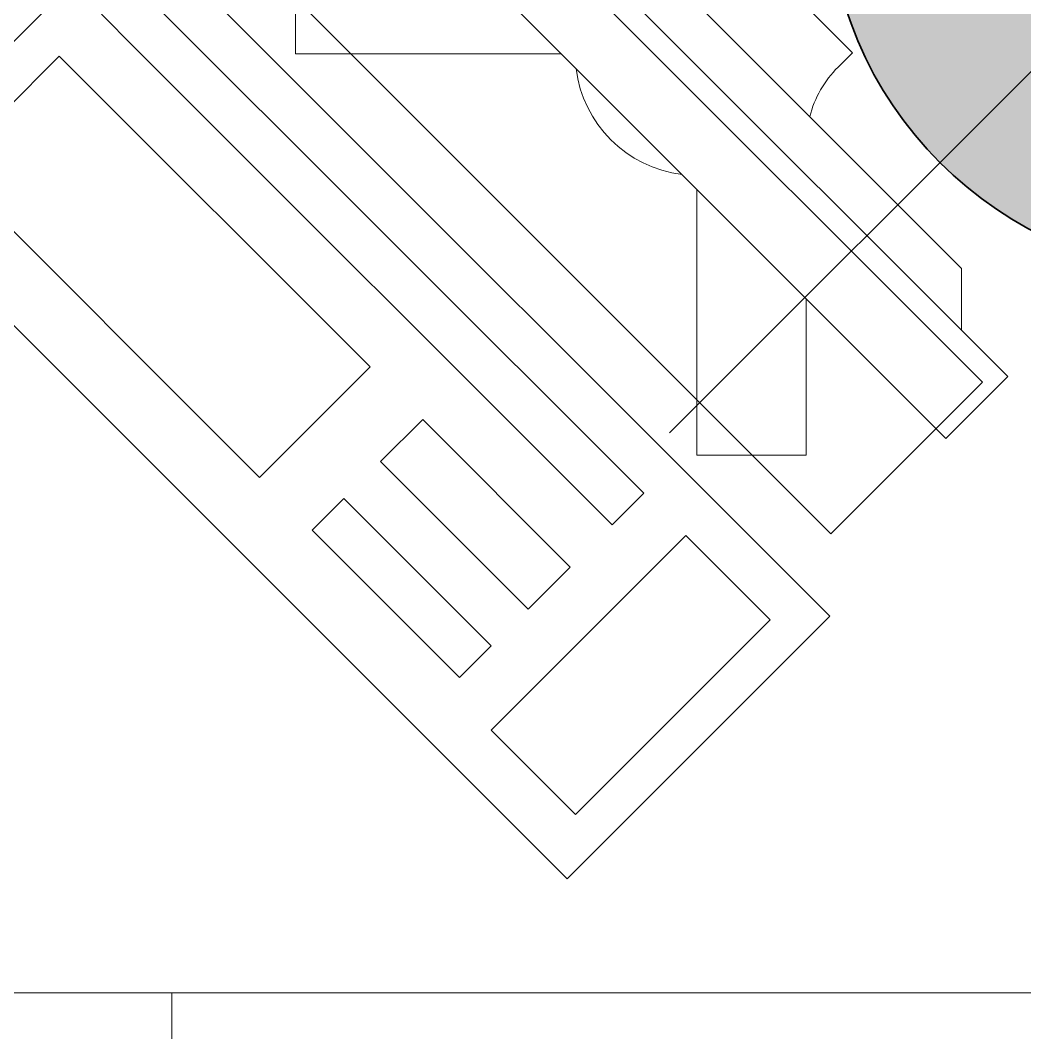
# Model space of a CAD drawing. Header units: inches. Extents: x -12418 to 242017, y -29325 to 19878.
# Drawn here: x 48273.5 to 48733, y 6409.3 to 6872.5 of the extents above; entities that cross this region are included whole.
import ezdxf
from ezdxf.enums import TextEntityAlignment as Align

# ---------------------------------------------------------------- set-up
doc = ezdxf.new("R2010")
doc.units = ezdxf.units.IN
doc.header["$LTSCALE"] = 25
doc.header["$MEASUREMENT"] = 0
doc.linetypes.add('DASHDOT', pattern=[25.4, 12.7, -6.35, 0, -6.35])
doc.layers.get('0').update_dxf_attribs({"color": 8})
doc.layers.get('Defpoints').update_dxf_attribs({"color": 8})
for name, color, linetype, lineweight in [('00-Ground Floor$0$LOADING', 253, 'Continuous', 5), ('E-LITE-CLNG-CNDT', 6, 'DASHDOT', 35), ('E-LITE-EXIT-NUMB', 6, 'Continuous', 25), ('E-POWR-WALL @ 100', 4, 'Continuous', 35)]:
    doc.layers.add(name, color=color, linetype=linetype, lineweight=lineweight)
doc.styles.add('DC_Simplex', font='SIMPLEX.shx', dxfattribs={"width": 0.7})

# ---------------------------------------------------------------- blocks, each defined once
blk = doc.blocks.new('00-Ground Floor$0$ITCWLS1-P')
at = {"layer": '00-Ground Floor$0$LOADING'}
for p, q in [((-0.1699999999364366, 0.4500000000224986), (-0.1699999999982538, 2.177102942368947e-11)), ((-0.1699999999400745, 0.4500000000224986), (5.8179239204037e-11, 0.4500000000006708)), ((5.8179239204037e-11, 0.4500000000006708), (0, -5.684341886080801e-14)), ((-0.3050894508817521, 0.4300000000222326, 5.3202569008301e-09), (-0.3050894508804873, 0.02000000002220759, 5.343067100739562e-09)), ((-0.265089450882698, 0.4300000000221189, 5.314275900412946e-09), (-0.2650894508814332, 0.0200000000220939, 5.33708610118977e-09)), ((-0.1291389324400143, 0.4304734261667704), (-0.1291389324433112, 0.4089273506178301)), ((-0.2949999999692636, 0.0263850739974032), (-0.2949999999146087, 0.409385074006309)), ((-0.1969999999965069, 0.0263850739865461), (-0.1969999999456604, 0.4093850739918139)), ((-0.3250894508822739, 0.3800000000193791, 5.32572680053689e-09), (-0.325089450880796, 0.07000000002517481, 5.343578302063889e-09)), ((-0.3596121910766215, 0.1750000000220666), (-0.3596121910766215, 0.2750000000220325)), ((-0.3503228691952245, 0.1750000000220666), (-0.3596121910766215, 0.1750000000220666)), ((-0.325089450880796, 0.07000000002517481, 5.343578302063889e-09), (-0.3050894508804731, 0.05000000002468141, 5.341579500765803e-09)), ((-0.1969999999965069, 0.0263850739865461), (-0.2949999999728163, 0.0263850739974032)), ((-0.3050894508804873, 0.02000000002220759, 5.343067100739562e-09), (-0.2650894508814332, 0.0200000000220939, 5.33708610118977e-09)), ((-0.1699999999982538, 2.177102942368947e-11), (0, -5.684341886080801e-14))]:
    blk.add_line(p, q, dxfattribs=at)
at = {"layer": '00-Ground Floor$0$LOADING', "extrusion": (2.482808999990439e-10, 3.184079999999999e-10, -1)}
for p, q in [((-0.1790704612764102, 0.3548310517031723), (-0.2144258003355617, 0.3901863907624943)), ((-0.2650894508822148, 0.2688120620978225), (-0.1790704612764102, 0.3548310517031723))]:
    blk.add_line(p, q, dxfattribs=at)
at = {"layer": '00-Ground Floor$0$LOADING', "extrusion": (2.482808999990439e-10, -3.184080000000002e-10, -1)}
for p, q in [((-0.265089450881959, 0.1811879379461629), (-0.1790704612764387, 0.09516894834109735)), ((-0.2650894508817601, 0.110477259827519), (-0.2144258003355617, 0.05981360928160484)), ((-0.1790704612764387, 0.09516894834109735), (-0.2144258003355617, 0.05981360928160484))]:
    blk.add_line(p, q, dxfattribs=at)
at = {"layer": '00-Ground Floor$0$LOADING'}
for points in [[(-0.1291389324433112, 0.4089273506178301), (-0.1291389324869954, 0.09995759135557591), (-0.1495693688193853, 0.0999575913592139), (-0.1495693687722905, 0.4304734261704652)], [(-0.149568471824324, 0.0999575913592139), (-0.1495690132306038, 0.09995768589050158), (-0.1495695460430682, 0.09995784057798573), (-0.1495700616679869, 0.0999580554217232), (-0.1495705601055022, 0.09995831323413995), (-0.1495710241680115, 0.0999586226091651), (-0.1495714452618131, 0.09995897495298323), (-0.1495718147930063, 0.09995936167166519), (-0.1495721327618185, 0.09995977417167978), (-0.1495724507305738, 0.09996034135917853), (-0.1495726999493172, 0.09996092573419446), (-0.1495728718243754, 0.09996152729667074), (-0.1495729663555494, 0.09996212885920386), (-0.1495729921367399, 0.09996274760925417), (-0.1495729405743305, 0.09996335776543219), (-0.1495728202617954, 0.09996397651542566), (-0.1495726226055183, 0.09996458667166053), (-0.1495723390117689, 0.09996511948423858), (-0.1495720382305308, 0.09996560073420824), (-0.1495716858868263, 0.09996603042168317), (-0.1495713077617609, 0.0999663999529048), (-0.1495708780743144, 0.09996673510914889), (-0.1495703968242879, 0.09996703589047229), (-0.1495698640117951, 0.09996728510918729), (-0.1495692882305946, 0.09996750854668335), (-0.1495686866679762, 0.09996762026548822), (-0.1495680679180111, 0.09996765464046575), (-0.1495674319805573, 0.09996762026548822), (-0.1495667960429898, 0.09996750854668335), (-0.1495661772930532, 0.09996732807798026), (-0.1495655843242218, 0.09996707026550666), (-0.1495650343242687, 0.09996674370296432), (-0.1495645444805405, 0.09996633120294973), (-0.149564123386881, 0.0999659187028783), (-0.1495637624492474, 0.0999654202654483), (-0.1495634530742791, 0.0999648702654099), (-0.1495632124492658, 0.09996427729669222), (-0.1495630319805059, 0.09996365854669875), (-0.1495629288555165, 0.09996303120288985), (-0.1495629030742975, 0.09996240385925148), (-0.1495629632305508, 0.09996180229671836), (-0.149563074949242, 0.09996130385917468), (-0.1495632382304564, 0.09996082260920502), (-0.1495634530742791, 0.09996035854669572), (-0.1495637022930794, 0.0999599116717036), (-0.1495639858868287, 0.0999595077654476), (-0.1495643038555272, 0.09995912964046738), (-0.1495646476055015, 0.09995880307798188), (-0.1495650171368368, 0.09995851089041707), (-0.1495654124492773, 0.09995826167170208), (-0.1495658335431074, 0.09995804682796461), (-0.1495667015118443, 0.09995775464045664), (-0.1495675952618285, 0.09995760854667424), (-0.149568471824324, 0.0999575913592139)], [(-0.1495726226055183, 0.0999608827654015), (-0.1495727429180533, 0.09996131245293327), (-0.1495728374493126, 0.09996174214046505), (-0.1495728976055943, 0.09996217182793998), (-0.1495729147929694, 0.09996260151547176), (-0.1495728976055943, 0.09996303120288985), (-0.1495728374493126, 0.09996346089042163), (-0.1495727343243232, 0.09996389057795341), (-0.1495725882305123, 0.09996432026542834), (-0.1495633327618862, 0.09996436323416447), (-0.1495630921368729, 0.0999635038592146), (-0.1495630061992586, 0.09996263589039245), (-0.1495630233867757, 0.09996220620297436), (-0.1495630921368729, 0.09996176792174083), (-0.1495631866680469, 0.09996132964045046), (-0.1495633327618862, 0.0999608827654015), (-0.1495726226055183, 0.0999608827654015)], [(-0.149568471824324, 0.09995767729668614), (-0.1495701905741953, 0.09995820151544876), (-0.1495701991680107, 0.09995830464049504), (-0.1495701304180557, 0.0999583905779673), (-0.1495702335430167, 0.0999584507342206), (-0.1495703882305577, 0.09995844214046201), (-0.1495705515118289, 0.09995844214046201), (-0.14957066323052, 0.09995851089041707), (-0.1495703452618216, 0.09995850229671532), (-0.1495701819805788, 0.09995851089041707), (-0.1495700444805834, 0.09995857104669881), (-0.1495701304180557, 0.09995873432791313), (-0.1495702679179658, 0.09995883745295941), (-0.149570594480565, 0.09995892339048851), (-0.1495709640117866, 0.09995894917170745), (-0.1495711358868164, 0.09995896635916779), (-0.1495712991679738, 0.09995900073420216), (-0.1495707233867734, 0.09995900073420216), (-0.1495707233867734, 0.09995908667167441), (-0.1495709468243831, 0.09995925854667576), (-0.149571196042956, 0.09995937026548063), (-0.1495717632305684, 0.09995945620295288), (-0.149571660105579, 0.09995949057798725), (-0.1495715397929871, 0.09995948198417182), (-0.1495714280742959, 0.09995949057798725), (-0.1495713335429798, 0.09995953354672338), (-0.1495714366679692, 0.09995988589048466), (-0.1495717460429375, 0.0999599116717036), (-0.1495720726055367, 0.09995992026546219), (-0.1495719608867319, 0.09995996323419831), (-0.1495718319805235, 0.09995996323419831), (-0.149571556980618, 0.09995996323419831), (-0.1495715913555102, 0.09996010073416528), (-0.1495716772929825, 0.09996020385921156), (-0.1495719265118396, 0.09996039292167325), (-0.149572381980505, 0.09996039292167325), (-0.1495723218243938, 0.0999604530779834), (-0.1495722358868079, 0.09996046167162831), (-0.1495720468243178, 0.0999604530779834), (-0.1495720210430136, 0.09996052182793846), (-0.1495720468243178, 0.09996059057795037), (-0.1495720811993806, 0.09996066792166403), (-0.1495720726055367, 0.09996074526543453), (-0.149568574949285, 0.09996074526543453), (-0.1495685491680376, 0.09996069370299665), (-0.1495685835429867, 0.09996064214044509), (-0.1495686007306176, 0.09996058198419178), (-0.1495685491680376, 0.09996051323417987), (-0.1495636249492236, 0.09996051323417987), (-0.149563539011865, 0.09996071948421559), (-0.1495633929179974, 0.09996071948421559), (-0.1495637882304379, 0.09995994604668113), (-0.1495685147930317, 0.09995986010920888), (-0.1495684632305938, 0.0999597569841626), (-0.1495683858867949, 0.09995967964044894), (-0.1495682827618054, 0.09995961089049388), (-0.1495682054180634, 0.09995951635920619), (-0.1495654038554903, 0.09995949057798725), (-0.1495641577617732, 0.09995945620295288), (-0.1495658507305677, 0.0999594304216771), (-0.149565902293034, 0.09995939604669957), (-0.149565902293034, 0.09995932729663082), (-0.149565902293034, 0.099959249952974), (-0.14956593666804, 0.09995916401544491), (-0.1495658077618316, 0.09995906089045548), (-0.1495656616680208, 0.09995900932796076), (-0.1495654983867496, 0.09995899214044357), (-0.1495653351055353, 0.09995899214044357), (-0.1495649827618308, 0.09995902651547794), (-0.1495646476055015, 0.09995900073420216), (-0.149564879636813, 0.0999589405780057), (-0.1495651632304771, 0.0999589405780057), (-0.1495654382304963, 0.0999589405780057), (-0.1495656874492397, 0.09995888042166712), (-0.1495656530742906, 0.09995870854663735), (-0.1495656272930717, 0.09995851089041707), (-0.14956525776185, 0.09995851089041707), (-0.1495653608868395, 0.0999584507342206), (-0.1495654983867496, 0.0999584507342206), (-0.1495656530742906, 0.0999584507342206), (-0.1495657905742007, 0.0999583905779673), (-0.1495658077618316, 0.0999582960466796), (-0.1495657476056351, 0.09995820151544876), (-0.1495660483868733, 0.0999580554217232), (-0.1495663663555717, 0.09995793510921658), (-0.1495670280742445, 0.09995777182797383), (-0.1495676897930025, 0.09995768589050158), (-0.1495683515117889, 0.09995767729668614), (-0.149568471824324, 0.09995767729668614)], [(-0.1495706202617839, 0.09996450073424512), (-0.149570594480565, 0.0999646210466949), (-0.1495705772930478, 0.09996474995296012), (-0.1495723561992861, 0.09996479292175309), (-0.1495706202617839, 0.09996481010921343), (-0.1495705171367661, 0.09996490464044427), (-0.1495704913555471, 0.09996499057797337), (-0.1495705171367661, 0.09996507651544562), (-0.149570637449159, 0.09996507651544562), (-0.1495705601055022, 0.09996517964037821), (-0.1495706116679401, 0.0999652655779073), (-0.1495707233867734, 0.09996527417172274), (-0.1495709897930055, 0.0999652655779073), (-0.1495710585429606, 0.09996517964037821), (-0.1495711530743336, 0.09996511089042315), (-0.1495713593243408, 0.09996495620288215), (-0.1495713679180284, 0.09996503354670949), (-0.1495713249492781, 0.0999650937029628), (-0.1495712819805419, 0.09996515385915927), (-0.1495712733867549, 0.09996523979668837), (-0.1495720726055367, 0.0999652655779073), (-0.1495718921368052, 0.09996529135923993), (-0.1495716944805281, 0.09996529135923993), (-0.1495712991679738, 0.09996529995294168), (-0.1495711702617655, 0.09996548042170161), (-0.1495710499493725, 0.09996570385919767), (-0.1495711874493963, 0.09996575542169239), (-0.1495713679180426, 0.09996575542169239), (-0.1495717632305684, 0.09996575542169239), (-0.1495700444805834, 0.09996603901544177), (-0.1495700788555894, 0.09996596167172811), (-0.1495700874491774, 0.09996584995292324), (-0.1495699929180034, 0.0999658241717043), (-0.1495698640117951, 0.09996584995292324), (-0.149569786668053, 0.09996602182792458), (-0.1495697522929902, 0.09996613354672945), (-0.149569760886834, 0.09996624526542064), (-0.1495712991679738, 0.09996624526542064), (-0.1495698983867442, 0.09996627964045501), (-0.149569760886834, 0.09996642573418058), (-0.1495698124492719, 0.09996655464044579), (-0.1495698382305761, 0.09996662339040085), (-0.1495698382305761, 0.0999667093278731), (-0.1495707233867734, 0.09996673510914889), (-0.1495704655742429, 0.09996678667170045), (-0.1495701905741669, 0.09996678667170045), (-0.1495696147929948, 0.0999667952654022), (-0.1495695546368268, 0.09996688120287445), (-0.1495696147929948, 0.09996699292167932), (-0.1495697093242541, 0.09996701870301195), (-0.1495698382305761, 0.09996701870301195), (-0.149569760886834, 0.09996725073420976), (-0.1495687038556071, 0.09996750854668335), (-0.1495681624492136, 0.09996757729669525), (-0.149567612449232, 0.0999675687029935), (-0.1495674663555917, 0.09996748276546441), (-0.1495672944805335, 0.09996745698418863), (-0.149567122605589, 0.0999674226092111), (-0.1495670022929971, 0.09996728510918729), (-0.1495661429180473, 0.09996722495299082), (-0.1495669765117782, 0.09996716479668066), (-0.1495668046368337, 0.09996699292167932), (-0.1495666069805566, 0.09996687260922954), (-0.1495663921368475, 0.09996680385921763), (-0.149566160105536, 0.09996676948421168), (-0.149565197605483, 0.09996673510914889), (-0.1495662632305255, 0.09996673510914889), (-0.1495662202617893, 0.0999666147966991), (-0.1495662890117444, 0.09996658901542332), (-0.1495663319805942, 0.09996653745287176), (-0.1495664265117966, 0.09996642573418058), (-0.1495666069805566, 0.0999664687029167), (-0.149566658542966, 0.0999666147966991), (-0.1495667960429898, 0.09996673510914889), (-0.1495668905743059, 0.09996667495295242), (-0.149566864793087, 0.09996656323420439), (-0.1495668046368337, 0.09996646010921495), (-0.1495667015118158, 0.09996637417171428), (-0.1495665726056075, 0.0999663054217308), (-0.1495651374492581, 0.09996627964045501), (-0.1495646476055015, 0.09996627964045501), (-0.1495664007305493, 0.09996609917169508), (-0.1495664265117966, 0.09996602182792458), (-0.1495663749492167, 0.09996591010923339), (-0.1495662632305255, 0.0999658155779457), (-0.1495641577617732, 0.09996575542169239), (-0.1495661772930532, 0.09996575542169239), (-0.1495662804180711, 0.09996559214044964), (-0.1495663835430605, 0.09996560932790999), (-0.1495665124492405, 0.09996565229670296), (-0.1495665124492405, 0.09996572964041661), (-0.1495668046368337, 0.09996575542169239), (-0.149567122605589, 0.09996575542169239), (-0.1495671999492743, 0.09996568667173733), (-0.1495672858868602, 0.09996553198419633), (-0.1495671999492743, 0.09996536010919499), (-0.1495638483868191, 0.09996529995294168), (-0.1495664007305493, 0.09996522260922802), (-0.1495662632305255, 0.09996507651544562), (-0.1495663233868072, 0.0999648702654099), (-0.149563539011865, 0.09996481010921343), (-0.1495662804180711, 0.09996473276538609), (-0.1495663491680119, 0.0999646296404535), (-0.1495663663555433, 0.09996450073424512), (-0.1495665468242748, 0.09996450073424512), (-0.1495665897930252, 0.09996461245293631), (-0.1495666327617755, 0.09996474995296012), (-0.149566959324261, 0.0999647757342359), (-0.1495673202617525, 0.09996479292175309), (-0.1495673460429714, 0.09996450073424512), (-0.1495706202617839, 0.09996450073424512)], [(-0.1495707835429982, 0.09996536010919499), (-0.1495707749492112, 0.09996538589047077), (-0.1495707663556232, 0.09996540307793111), (-0.1495707147930432, 0.0999654288592069), (-0.14957066323052, 0.09996544604672408), (-0.1495706202617839, 0.09996547182794302), (-0.149570594480565, 0.09996544604672408), (-0.1495705772930478, 0.0999654202654483), (-0.1495705858867211, 0.09996538589047077), (-0.1495706030742383, 0.09996536010919499), (-0.1495706288555709, 0.09996534292173465), (-0.1495706546367899, 0.09996533432791921), (-0.1495706890118242, 0.09996533432791921), (-0.1495707233867734, 0.09996536010919499), (-0.1495707835429982, 0.09996536010919499)], [(-0.149570439793024, 0.09996536010919499), (-0.1495704054179754, 0.09996553198419633), (-0.1495703796367707, 0.09996562651542718), (-0.1495703280741907, 0.09996570385919767), (-0.1495700444805834, 0.09996570385919767), (-0.1495700444805834, 0.09996550620292055), (-0.1495701476055444, 0.09996551479673599), (-0.1495702249492297, 0.09996544604672408), (-0.1495703108868156, 0.09996536870295358), (-0.149570439793024, 0.09996536010919499)], [(-0.1495698983867442, 0.0999648702654099), (-0.1495698811991986, 0.09996500776543371), (-0.1495698038555702, 0.09996516245291787), (-0.1495696749492481, 0.09996521401541258), (-0.1495695202618208, 0.09996521401541258), (-0.1495691851056336, 0.09996522260922802), (-0.149569477292971, 0.09996498198421477), (-0.1495696577618162, 0.09996488745292709), (-0.1495698640117951, 0.0999648702654099), (-0.1495698983867442, 0.0999648702654099)], [(-0.1495697179179842, 0.09996536010919499), (-0.1495696663555179, 0.09996549760919038), (-0.1495695804180457, 0.09996565229670296), (-0.1495693397930324, 0.09996569526543908), (-0.149569090574218, 0.09996569526543908), (-0.149568574949285, 0.09996570385919767), (-0.1495685577617678, 0.09996560932790999), (-0.1495686007306176, 0.09996551479673599), (-0.1495687554180449, 0.09996536010919499), (-0.1495697179179842, 0.09996536010919499)], [(-0.1495692108868525, 0.09996633120294973), (-0.1495691851056336, 0.09996637417171428), (-0.1495691163555364, 0.09996638276544445), (-0.1495690476055813, 0.0999663999529048), (-0.1495690046367315, 0.0999664687029167), (-0.1495691507305992, 0.09996651167165282), (-0.1495692968241826, 0.09996648589040547), (-0.1495694429180219, 0.09996645151545636), (-0.1495696147929948, 0.09996645151545636), (-0.1495696405741853, 0.0999666147966991), (-0.1495694686992408, 0.09996665776543523), (-0.1495692710429637, 0.09996664057791804), (-0.1495688585430059, 0.0999666147966991), (-0.1495687983867811, 0.09996651167165282), (-0.149568574949285, 0.09996647729673214), (-0.1495684460430766, 0.09996645151545636), (-0.1495683257305416, 0.09996636557792726), (-0.1495692108868525, 0.09996633120294973)], [(-0.1495694171368029, 0.09996586714044042), (-0.1495693226055437, 0.09996597885921688), (-0.1495692280742276, 0.09996618510922417), (-0.1495684288555594, 0.09996618510922417), (-0.1495684116680138, 0.09996605620295895), (-0.1495684890118127, 0.09996590151541795), (-0.1495683429179735, 0.09996587573419902), (-0.1495684116680138, 0.09996585854673867), (-0.1495689186992593, 0.09996584995292324), (-0.1495694171368029, 0.09996586714044042)], [(-0.1495687554180449, 0.0999648702654099), (-0.1495686952617632, 0.09996507651544562), (-0.1495685405742506, 0.0999650937029628), (-0.1495683686992777, 0.0999651022967214), (-0.1495683515117605, 0.09996489604674252), (-0.1495685405742506, 0.0999648702654099), (-0.1495687554180449, 0.0999648702654099)], [(-0.1495685147930317, 0.09996000620299128), (-0.1495684890118127, 0.09996034995293712), (-0.1495637624492474, 0.09996037573415606), (-0.1495637624492474, 0.09996028979662697), (-0.1495637968242818, 0.09996019526545297), (-0.1495638741680239, 0.09996000620299128), (-0.1495685147930317, 0.09996000620299128)], [(-0.1495676897929741, 0.09995922417169822), (-0.1495678530742452, 0.0999592757341361), (-0.1495679476056182, 0.09995930151541188), (-0.1495680421367922, 0.09995934448420485), (-0.14956777573056, 0.09995939604669957), (-0.1495674749491798, 0.09995939604669957), (-0.1495668561992431, 0.09995939604669957), (-0.1495669163556101, 0.09995931010917047), (-0.1495670968242564, 0.09995926714049119), (-0.1495672858868602, 0.09995925854667576), (-0.1495674921368106, 0.09995925854667576), (-0.1495676897929741, 0.09995922417169822)], [(-0.149567612449232, 0.09996609917169508), (-0.149567715574193, 0.09996618510922417), (-0.1495676811993008, 0.09996618510922417), (-0.1495676296368629, 0.09996618510922417), (-0.1495676038556155, 0.09996618510922417), (-0.1495675780742829, 0.09996616792170698), (-0.1495675694806096, 0.09996614214037436), (-0.1495675694806096, 0.09996609917169508), (-0.149567612449232, 0.09996609917169508)], [(-0.1495673460429714, 0.0999648702654099), (-0.1495672515117974, 0.09996500776543371), (-0.1495671827618423, 0.09996517964037821), (-0.1495669765117782, 0.09996520542171083), (-0.1495667530742537, 0.09996522260922802), (-0.1495667530742537, 0.0999648702654099), (-0.1495673202617525, 0.0999648702654099), (-0.1495673460429714, 0.0999648702654099)]]:
    blk.add_lwpolyline(points, dxfattribs=at)
for points in [[(-0.1018984156073657, 0.4304734261639851), (-0.03039169360621941, 0.430473426156766), (-0.03039169363538008, 0.2294380549173525), (-0.1018984156364695, 0.2294380549245716)], [(-0.1018984156401075, 0.1953641349062991), (-0.07465770397172378, 0.195364134902718), (-0.07465770398562199, 0.09995759134710624), (-0.1018984156540057, 0.09995759135063054)], [(-0.0303916936390749, 0.19536413489908), (-0.05082212997157853, 0.19536413489908), (-0.05082212998445357, 0.09995759134392301), (-0.03039169365186467, 0.09995759134386617)], [(-0.149569440002665, 0.09996346430301628), (-0.149569438420798, 0.0999634824943314), (-0.1495694336751683, 0.09996349989472719), (-0.1495694257660034, 0.09996351650414681), (-0.1495694146930191, 0.09996353074080844), (-0.1495694012472768, 0.0999635433956314), (-0.1495693854287623, 0.09996355288672021), (-0.1495693688193569, 0.09996355921407485), (-0.1495693506279565, 0.09996356633240566), (-0.1495693340185653, 0.09996357582355131), (-0.1495693197819037, 0.09996358847837428), (-0.1495693079179858, 0.09996360350595523), (-0.1495692984269681, 0.0999636201154317), (-0.1495692920994713, 0.09996363830668997), (-0.149569288935794, 0.09996365728892442), (-0.1495692897267418, 0.09996367627110203), (-0.1495692936813384, 0.09996369525333648), (-0.1495693007996977, 0.09996371265373227), (-0.1495693102908433, 0.09996372926309505), (-0.1495693229455526, 0.09996374349981352), (-0.1495693379732472, 0.099963755363774), (-0.1495693553736004, 0.09996376406388663), (-0.1495693735648445, 0.09996377039135496), (-0.1495693925470505, 0.09996377276411295), (-0.1495698908304064, 0.09996377276411295), (-0.1495699074398544, 0.09996377197319362), (-0.1495699232583547, 0.09996376801859697), (-0.1495699382859073, 0.09996376090026615), (-0.149569951731678, 0.09996375219998299), (-0.1495699643864725, 0.09996374112705553), (-0.1495699738776466, 0.09996372768131323), (-0.1495699817868399, 0.09996371265373227), (-0.1495699865323559, 0.09996369683517514), (-0.1495699881143082, 0.09996368022575552), (-0.1495699873233605, 0.09996366361633591), (-0.1495699841595695, 0.09996364779777878), (-0.1495699778322432, 0.09996363277019782), (-0.1495699691320169, 0.09996361853353619), (-0.1495699580590042, 0.0999636066696894), (-0.1495699446132903, 0.09996359638762442), (-0.1495699303766287, 0.09996358847837428), (-0.1495699145581284, 0.09996358294188212), (-0.1495698916213541, 0.09996357661449906), (-0.1495698702663049, 0.09996356791430117), (-0.1495698497022602, 0.09996355525953504), (-0.1495698315108029, 0.09996354102287341), (-0.1495698149013549, 0.09996352441334011), (-0.1495698006646933, 0.0999635054311625), (-0.1495697895917374, 0.09996348486708939), (-0.1495697808916105, 0.0999634635121538), (-0.149569774564128, 0.099963440575209), (-0.1495697721913842, 0.09996341684745857), (-0.1495697247358692, 0.09996244400861087), (-0.1495697207812725, 0.09996237915277106), (-0.1495697191994338, 0.09996231350589824), (-0.1495697207812725, 0.09996224865000158), (-0.1495697247358692, 0.09996218300307191), (-0.1495697286904658, 0.09996214029314388), (-0.1495697365998012, 0.09996209837402148), (-0.1495697468817525, 0.09996205645495593), (-0.1495697595365755, 0.09996201532686655), (-0.1495697753550758, 0.09996197498963966), (-0.1495697935464193, 0.09996193623425143), (-0.1495698149013549, 0.09996189826989621), (-0.1495698378383565, 0.09996186188720912), (-0.1495698639389218, 0.09996182787745056), (-0.1495698916213541, 0.09996179465849764), (-0.149569922467407, 0.09996176381247324), (-0.1495699541044075, 0.09996173533914998), (-0.1495699881143082, 0.09996170923858472), (-0.1495700237059054, 0.09996168471985811), (-0.1495700616703459, 0.09996166336486567), (-0.1495700996347296, 0.09996164438268806), (-0.149570139971928, 0.0999616277732116), (-0.1495701803091549, 0.09996161353654998), (-0.1495702222282205, 0.09996160246362251), (-0.1495702641473144, 0.09996159455437237), (-0.1495703076481902, 0.09996158901788021), (-0.1495703503582035, 0.09996158664506538), (-0.1495703930681884, 0.09996158664506538), (-0.1495704365690642, 0.09996159059966203), (-0.1495704856066595, 0.09996159850896902), (-0.1495705338530797, 0.09996160958195333), (-0.1495705813086943, 0.09996162381861495), (-0.1495706279732474, 0.0999616412189539), (-0.1495706738469096, 0.09996166178302701), (-0.1495707062748295, 0.09996167839244663), (-0.1495707363301335, 0.09996169816560041), (-0.1495707655943477, 0.09996172031156902), (-0.1495707924858323, 0.09996174483023879), (-0.1495708162135543, 0.09996177172172338), (-0.1495708383594945, 0.09996180098596597), (-0.1495708573416721, 0.09996183183204721), (-0.1495708739510917, 0.09996186505094329), (-0.149570887396834, 0.09996189906081554), (-0.1495709063791537, 0.0999619599620587), (-0.1495709229885449, 0.09996202165427803), (-0.1495709364343156, 0.09996208492833603), (-0.1495709475072715, 0.09996214820233718), (-0.1495709554164932, 0.09996221147645201), (-0.1495709609529285, 0.09996227554148618), (-0.1495709625348809, 0.0999623396064635), (-0.1495709617439331, 0.09996240367144082), (-0.1495709585801421, 0.09996246773641815), (-0.149570887396834, 0.099963440575209), (-0.149570882651318, 0.09996346034836279), (-0.1495708755329304, 0.09996347853967791), (-0.1495708660418984, 0.09996349594001686), (-0.1495708541779948, 0.09996351175857399), (-0.1495708399413331, 0.09996352599523561), (-0.1495708241228328, 0.09996353785911083), (-0.1495708067224939, 0.09996354814120423), (-0.149570787740231, 0.09996355525953504), (-0.1495707687580534, 0.09996355921407485), (-0.1495707521486338, 0.09996356712338184), (-0.1495707379119438, 0.09996357661449906), (-0.1495707244662299, 0.09996358847837428), (-0.1495707141841507, 0.0999636027150359), (-0.1495707054839244, 0.09996361774261686), (-0.1495706991565555, 0.09996363435209332), (-0.1495706959929066, 0.09996365175243227), (-0.1495706959929066, 0.09996366994374739), (-0.1495706983656362, 0.09996368734408634), (-0.1495707031111806, 0.09996370395350596), (-0.1495707110204592, 0.09996371977206309), (-0.1495707213025241, 0.09996373400872471), (-0.1495707339572334, 0.09996374666349084), (-0.149570748193895, 0.09996375694555582), (-0.149570764012509, 0.09996376564578213), (-0.1495707806219571, 0.09996377039135496), (-0.1495707980222676, 0.09996377355503228), (-0.1495708162135543, 0.09996377276411295), (-0.1495715517745566, 0.09996377276411295), (-0.1495715707568195, 0.09996377039135496), (-0.1495715889481062, 0.0999637648548628), (-0.1495716055574974, 0.09996375694555582), (-0.1495716213760119, 0.09996374587262835), (-0.1495716348217684, 0.09996373321780538), (-0.1495716466856436, 0.09996371819016758), (-0.1495716553858699, 0.09996370158074797), (-0.149571661713253, 0.09996368338948969), (-0.1495716648769303, 0.09996366440725524), (-0.1495716656678212, 0.09996364542502079), (-0.1495716632950916, 0.09996362644278634), (-0.1495716577586563, 0.09996360825152806), (-0.14957164905843, 0.09996359164210844), (-0.149571638776365, 0.09996357582355131), (-0.149571625330708, 0.09996356237786586), (-0.1495716103030418, 0.09996355051396222), (-0.1495715929027028, 0.0999635418137359), (-0.1495715755023355, 0.09996353548638126), (-0.1495715588929443, 0.09996352757707427), (-0.149571543074444, 0.0999635172950093), (-0.149571530419621, 0.09996350384932384), (-0.1495715193466083, 0.09996348882168604), (-0.149571510646382, 0.09996347221232327), (-0.1495715059008944, 0.09996345402100815), (-0.149571503528108, 0.09996343582963618), (-0.1495715043190557, 0.09996341684745857), (-0.1495715517745566, 0.09996244400861087), (-0.1495715573111056, 0.0999623759890369), (-0.1495715588929443, 0.0999623071785436), (-0.1495715581019965, 0.09996223836799345), (-0.1495715533563668, 0.09996216955738646), (-0.1495715462380929, 0.09996210074683631), (-0.1495715351651086, 0.09996203272726234), (-0.1495715209284469, 0.09996196549855085), (-0.1495715043190557, 0.09996189906081554), (-0.1495714892914464, 0.09996185555985448), (-0.1495714718911074, 0.09996181364078893), (-0.1495714521178968, 0.09996177330356204), (-0.1495714291811225, 0.09996173375725448), (-0.149571403871505, 0.09996169658376175), (-0.1495713761890727, 0.09996166020118835), (-0.1495713461339108, 0.09996162698229227), (-0.1495713137059056, 0.09996159455437237), (-0.1495712796961186, 0.0999615652900161), (-0.1495712433135168, 0.09996153760761217), (-0.1495712053491332, 0.09996151308888557), (-0.1495711658028256, 0.09996149094303064), (-0.1495711246747078, 0.09996147196079619), (-0.1495710503275802, 0.09996144190557743), (-0.1495709759805948, 0.09996141580506901), (-0.1495708992607661, 0.09996139286818106), (-0.1495708225409942, 0.09996137309508413), (-0.1495707450302177, 0.099961357276527), (-0.1495706667286356, 0.09996134383084154), (-0.1495705876360205, 0.09996133433975274), (-0.1495705085434054, 0.09996132801234126), (-0.1495704294508187, 0.09996132484866393), (-0.1495703495672558, 0.09996132563952642), (-0.1495702704747828, 0.09996132959417992), (-0.1495702103643168, 0.09996133750343006), (-0.1495701510449408, 0.09996134857641437), (-0.1495700925164556, 0.099961362813076), (-0.1495700347788613, 0.09996138021341494), (-0.1495699778322432, 0.09996139998651188), (-0.1495699216765161, 0.09996142213248049), (-0.1495698671025991, 0.09996144823304576), (-0.1495698196469846, 0.09996147116987686), (-0.1495697737732371, 0.09996149806136145), (-0.1495697294814136, 0.09996152732560404), (-0.1495696875623196, 0.09996155975358079), (-0.1495696480160404, 0.09996159455437237), (-0.1495696100516568, 0.0999616317278651), (-0.1495695752508652, 0.09996167206509199), (-0.1495695428229453, 0.0999617139841007), (-0.1495695135587312, 0.09996175748506175), (-0.1495694874581659, 0.09996180414964329), (-0.1495694621484915, 0.09996185476887831), (-0.1495694407935559, 0.09996190697006568), (-0.1495694210203453, 0.0999619599620587), (-0.149569405201845, 0.09996201374497105), (-0.1495693917561027, 0.09996206831891641), (-0.1495693806832321, 0.09996212447464359), (-0.1495693735648445, 0.0999621798393946), (-0.1495693688193569, 0.09996223678615479), (-0.1495693672375182, 0.09996229294188197), (-0.1495693688193569, 0.0999623490975523)], [(-0.1495665689417365, 0.099963440575209), (-0.1495665673598978, 0.09996345876658097), (-0.1495665626143534, 0.09996347616691992), (-0.1495665547050749, 0.09996349277639638), (-0.1495665436321758, 0.099963507013058), (-0.1495665301864619, 0.09996351966782413), (-0.149566514367848, 0.09996352915896978), (-0.1495664977583999, 0.09996353548638126), (-0.1495664795671416, 0.0999635418137359), (-0.1495664621668027, 0.09996355051396222), (-0.1495664463483024, 0.09996356158688968), (-0.1495664329025885, 0.09996357503263198), (-0.1495664218295758, 0.09996359085113227), (-0.1495664131293495, 0.09996360825152806), (-0.1495664068020233, 0.09996362644278634), (-0.1495664044292653, 0.09996364542502079), (-0.1495664044292653, 0.09996366519811772), (-0.1495664083838619, 0.09996368418040902), (-0.1495664147111881, 0.0999637023716673), (-0.1495664242023622, 0.09996371898114376), (-0.1495664360662374, 0.09996373400872471), (-0.1495664503028991, 0.09996374745446701), (-0.1495664661213993, 0.09996375773653199), (-0.1495664835217383, 0.09996376564578213), (-0.1495665025040296, 0.09996377118221744), (-0.1495665214862356, 0.09996377276411295), (-0.1495672333194022, 0.09996377276411295), (-0.149567249928964, 0.09996377197319362), (-0.1495672657474643, 0.09996376801859697), (-0.1495672807750168, 0.09996376090026615), (-0.1495672942207875, 0.09996375219998299), (-0.1495673068756105, 0.09996374112705553), (-0.149567316366614, 0.09996372768131323), (-0.1495673242759494, 0.09996371265373227), (-0.149567329021437, 0.09996369683517514), (-0.1495673306032756, 0.09996368022575552), (-0.1495673298123847, 0.09996366361633591), (-0.149567326648679, 0.09996364779777878), (-0.1495673203213528, 0.09996363277019782), (-0.1495673116211265, 0.09996361853353619), (-0.1495673005481137, 0.0999636066696894), (-0.1495672871023999, 0.09996359638762442), (-0.1495672728657382, 0.09996358847837428), (-0.1495672570472379, 0.09996358294188212), (-0.149567239646899, 0.09996357819636614), (-0.149567223037451, 0.09996357028705916), (-0.1495672080098984, 0.09996356000505102), (-0.1495671945641277, 0.09996354735022805), (-0.1495671827002525, 0.09996353311356643), (-0.1495671740000262, 0.0999635172950093), (-0.1495671668817522, 0.09996350068564652), (-0.1495671629270134, 0.0999634824943314), (-0.1495671621361225, 0.09996346430301628), (-0.1495671621361225, 0.09996282365312936), (-0.1495682061582784, 0.09996282365312936), (-0.1495682061582784, 0.09996346430301628), (-0.1495682045764397, 0.0999634824943314), (-0.1495682014127624, 0.09996350068564652), (-0.1495681942943747, 0.09996351808598547), (-0.1495681855942479, 0.09996353390448576), (-0.14956817373033, 0.09996354814120423), (-0.1495681602846162, 0.09996356000505102), (-0.1495681452570068, 0.09996357028705916), (-0.1495681286476156, 0.09996357819636614), (-0.1495681112472766, 0.09996358294188212), (-0.1495680954286627, 0.09996358847837428), (-0.1495680804010533, 0.09996359559670509), (-0.1495680669553394, 0.09996360587877007), (-0.1495680558824688, 0.09996361853353619), (-0.1495680463912947, 0.09996363197927849), (-0.1495680400639685, 0.09996364779777878), (-0.1495680361092298, 0.09996366361633591), (-0.1495680353183388, 0.09996368022575552), (-0.1495680376910684, 0.09996369683517514), (-0.1495680424367265, 0.0999637134446516), (-0.1495680503458914, 0.09996372768131323), (-0.1495680598370654, 0.09996374112705553), (-0.1495680724918884, 0.09996375299098759), (-0.1495680867285358, 0.09996376169118548), (-0.1495681017561026, 0.09996376801859697), (-0.1495681183655506, 0.09996377197319362), (-0.1495681349749418, 0.09996377276411295), (-0.1495688705359441, 0.09996377276411295), (-0.1495688863545581, 0.09996377197319362), (-0.1495689021730584, 0.09996376722762079), (-0.1495689172006678, 0.09996376090026615), (-0.1495689306463817, 0.09996375140906366), (-0.1495689425102, 0.0999637403361362), (-0.149568952792265, 0.0999637268903939), (-0.1495689599106527, 0.09996371265373227), (-0.1495689646561402, 0.09996369683517514), (-0.1495689662379789, 0.09996368022575552), (-0.149568965447088, 0.09996366440725524), (-0.1495689622833822, 0.09996364779777878), (-0.1495689559559139, 0.09996363277019782), (-0.1495689472558297, 0.09996361932445552), (-0.1495689369737647, 0.0999636066696894), (-0.149568923527994, 0.09996359638762442), (-0.1495689092913324, 0.09996358847837428), (-0.1495688942637798, 0.09996358294188212), (-0.1495688776543318, 0.09996357503263198), (-0.1495688626267793, 0.09996356395970452), (-0.1495688491810085, 0.09996355130488155), (-0.1495688381080527, 0.09996353627730059), (-0.1495688301988309, 0.09996351966782413), (-0.1495688246622819, 0.09996350147656585), (-0.1495688222895524, 0.09996348328525073), (-0.1495688230804433, 0.09996346430301628), (-0.1495688230804433, 0.09996173296633515), (-0.1495688214986046, 0.0999617139841007), (-0.149568823871391, 0.09996169500192309), (-0.1495688286168786, 0.0999616776015273), (-0.1495688373171049, 0.09996166020118835), (-0.1495688483901176, 0.0999616451736074), (-0.1495688618358315, 0.09996163251872758), (-0.1495688768634409, 0.09996162144585696), (-0.1495688942637798, 0.09996161432752615), (-0.1495689124550381, 0.099961608791034), (-0.149568929064543, 0.09996160009086452), (-0.1495689440921524, 0.09996158901788021), (-0.1495689567468617, 0.09996157557208107), (-0.1495689670289266, 0.09996155975358079), (-0.1495689749382052, 0.099961542353185), (-0.1495689788928019, 0.09996152416192672), (-0.1495689804746405, 0.09996150597055475), (-0.1495689781018825, 0.09996148698837715), (-0.1495689733563665, 0.09996146879711887), (-0.1495689646561402, 0.09996145218767083), (-0.1495689535831559, 0.09996143716006145), (-0.1495689401374136, 0.09996142450523848), (-0.1495689243189418, 0.0999614134322826), (-0.1495689069186028, 0.0999614063139802), (-0.1495688887273161, 0.09996140156840738), (-0.1495688705359441, 0.09996140077748805), (-0.1495681587027775, 0.09996140077748805), (-0.1495681397205715, 0.09996140235932671), (-0.1495681223201188, 0.0999614063139802), (-0.1495681049197799, 0.0999614142231735), (-0.1495680898922274, 0.09996142450523848), (-0.1495680764464566, 0.09996143795103762), (-0.1495680653735008, 0.09996145297856174), (-0.149568057464279, 0.0999614695880382), (-0.14956805192773, 0.09996148698837715), (-0.1495680503458914, 0.09996150597055475), (-0.1495680511368391, 0.09996152416192672), (-0.1495680558824688, 0.099961542353185), (-0.1495680630007143, 0.09996155975358079), (-0.1495680732827793, 0.09996157478116174), (-0.1495680859376307, 0.09996158901788021), (-0.1495681001742923, 0.09996160009086452), (-0.1495681167836835, 0.09996160800005782), (-0.1495681349749418, 0.09996161432752615), (-0.1495681500025512, 0.09996161907304213), (-0.1495681642392128, 0.09996162698229227), (-0.1495681768940074, 0.09996163647343792), (-0.1495681871761008, 0.09996164912820404), (-0.1495681958763271, 0.09996166257394634), (-0.1495682014127624, 0.0999616776015273), (-0.1495682053673306, 0.09996169262910826), (-0.1495682061582784, 0.09996170923858472), (-0.1495682061582784, 0.09996253891983997), (-0.1495671621361225, 0.09996253891983997), (-0.1495671621361225, 0.09996170923858472), (-0.1495671629270134, 0.0999616910472696), (-0.1495671668817522, 0.09996167285601132), (-0.1495671740000262, 0.09996165624653486), (-0.1495671827002525, 0.09996164042803457), (-0.1495671945641277, 0.09996162619137294), (-0.1495672080098984, 0.09996161353654998), (-0.149567223037451, 0.09996160325454184), (-0.149567239646899, 0.0999615953452917), (-0.1495672570472379, 0.09996159059966203), (-0.1495672728657382, 0.09996158506322672), (-0.1495672871023999, 0.09996157715391973), (-0.1495673005481137, 0.09996156766283093), (-0.1495673116211265, 0.09996155500795112), (-0.1495673211122437, 0.09996154077128949), (-0.1495673274395983, 0.09996152574376538), (-0.1495673306032756, 0.09996150913428892), (-0.1495673313942234, 0.0999614925248693), (-0.1495673298123847, 0.09996147670636901), (-0.1495673250668403, 0.0999614600969494), (-0.1495673171575618, 0.09996144586023092), (-0.1495673068756105, 0.09996143241454547), (-0.1495672950116784, 0.09996142134156116), (-0.1495672807750168, 0.09996141185047236), (-0.1495672657474643, 0.09996140552306088), (-0.149567249928964, 0.09996140156840738), (-0.1495672333194022, 0.09996140077748805), (-0.1495665214862356, 0.09996140077748805), (-0.1495665040858682, 0.09996140235932671), (-0.149566488267368, 0.09996140789581887), (-0.1495664732398154, 0.09996141580506901), (-0.1495664597940731, 0.09996142608713399), (-0.1495664487210888, 0.09996143874190011), (-0.1495664392299147, 0.09996145297856174), (-0.1495664329025885, 0.09996146879711887), (-0.1495664297387975, 0.09996148540653849), (-0.1495664289478498, 0.0999615020159581), (-0.1495664313207499, 0.09996151941632547), (-0.1495664360662374, 0.09996153523485418), (-0.1495664439754592, 0.09996155026243514), (-0.149566455048415, 0.09996156370817744), (-0.149566467703238, 0.09996157478116174), (-0.1495664819398996, 0.09996158427230739), (-0.1495664977583999, 0.09996159059966203), (-0.1495665135769002, 0.09996159929988835), (-0.1495665286045096, 0.09996161037287266), (-0.1495665412593326, 0.09996162302769562), (-0.1495665515413975, 0.09996163805527658), (-0.1495665602416238, 0.0999616546646962), (-0.1495665657780592, 0.09996167206509199), (-0.1495665689417365, 0.09996169025635027), (-0.1495665689417365, 0.09996170923858472)], [(-0.1495644524241868, 0.09996370711724012), (-0.149564521234737, 0.09996373321780538), (-0.1495645900452871, 0.09996375615469333), (-0.1495646604376759, 0.09996377592784711), (-0.149564731620984, 0.09996379253720988), (-0.1495648035952115, 0.09996380677387151), (-0.1495648755695527, 0.09996381705593649), (-0.1495649483348132, 0.0999638241742673), (-0.1495650210999884, 0.0999638281289208), (-0.1495650938651352, 0.09996382891984013), (-0.1495651674211729, 0.09996382654708214), (-0.1495652401863481, 0.09996382021964223), (-0.1495652947602366, 0.0999638146831785), (-0.1495653485431774, 0.09996380598300902), (-0.1495654015352272, 0.09996379332818606), (-0.1495654545271776, 0.09996377830054826), (-0.1495655059374883, 0.09996376090026615), (-0.1495655565567802, 0.0999637403361362), (-0.149565606385039, 0.09996371660832892), (-0.1495656538406536, 0.09996368971687275), (-0.1495657005052635, 0.09996366124357792), (-0.149565745587978, 0.0999636296065205), (-0.1495657882979629, 0.09996359559670509), (-0.1495658286351897, 0.09996355921407485), (-0.149565867390578, 0.09996352045874346), (-0.1495659045640139, 0.09996347933065408), (-0.1495659385738861, 0.09996343662061236), (-0.1495659702108867, 0.09996339232873197), (-0.1495659994751577, 0.09996334566415044), (-0.1495660192482262, 0.09996330453600422), (-0.1495660358577879, 0.09996326261693866), (-0.1495660493035018, 0.09996321832511512), (-0.1495660603763724, 0.09996317403329158), (-0.1495660674947601, 0.09996312895037818), (-0.1495660706584374, 0.09996308307671598), (-0.1495660714493852, 0.0999630379939731), (-0.1495660682857078, 0.0999629921203109), (-0.1495660627491588, 0.09996294703751119), (-0.1495660532580985, 0.09996290195476831), (-0.1495660398123846, 0.0999628584538641), (-0.1495660239938843, 0.09996281574382238), (-0.1495660050115646, 0.09996277382475682), (-0.149565983656629, 0.09996273348747309), (-0.1495659583470115, 0.09996269552311787), (-0.1495659306646075, 0.09996265914051605), (-0.1495659006094456, 0.09996262433975289), (-0.1495658681815257, 0.09996259270269547), (-0.1495658333807341, 0.0999625626475904), (-0.1495657922525595, 0.09996252863774657), (-0.1495657487516837, 0.0999624962097414), (-0.1495657044598602, 0.09996246694549882), (-0.1495656577952502, 0.09996244005407107), (-0.1495656095487163, 0.09996241632620695), (-0.1495655605113768, 0.09996239497121451), (-0.1495655098921134, 0.09996237678001307), (-0.1495654584818737, 0.09996236175237527), (-0.1495654062807716, 0.0999623490975523), (-0.1495649317253083, 0.09996227791430101), (-0.1495648945518724, 0.09996227000499402), (-0.1495648589600194, 0.09996225814114723), (-0.1495648233684221, 0.09996224469540493), (-0.1495647901494692, 0.09996222729500914), (-0.1495647577215493, 0.09996220831283154), (-0.1495647268754965, 0.09996218616686292), (-0.1495646976112255, 0.0999621624389988), (-0.1495646707197693, 0.09996213554757105), (-0.1495646517375633, 0.09996211419257861), (-0.1495646351280584, 0.09996209046482818), (-0.1495646216822877, 0.09996206515518224), (-0.1495646106094455, 0.09996203905467382), (-0.1495646019092192, 0.0999620113722699), (-0.1495645963727839, 0.09996198289894664), (-0.1495645932089928, 0.09996195442562339), (-0.1495645939998838, 0.09996192595230013), (-0.1495645971636748, 0.09996189747892004), (-0.1495646027001101, 0.09996186900553994), (-0.1495646121912841, 0.09996184132319286), (-0.1495646240551878, 0.09996181522262759), (-0.1495646382918494, 0.09996179070395783), (-0.1495646549012406, 0.09996176697609371), (-0.1495646738834466, 0.09996174562110127), (-0.1495646952384959, 0.09996172584800433), (-0.1495647181752702, 0.09996170923858472), (-0.149564754557872, 0.09996168551077744), (-0.1495647933132602, 0.0999616657376805), (-0.1495648328594825, 0.09996164754636538), (-0.1495648731968231, 0.09996163251872758), (-0.1495649151158602, 0.09996161986396146), (-0.1495649570349258, 0.09996161037287266), (-0.1495650005358584, 0.09996160404543275), (-0.1495650432458149, 0.09996160009086452), (-0.1495650867467475, 0.09996159929988835), (-0.1495651302476233, 0.09996160088172701), (-0.1495651737486412, 0.09996160641821916), (-0.1495652164586261, 0.09996161432752615), (-0.1495652647050747, 0.09996162460953428), (-0.1495653113696562, 0.09996163726435725), (-0.149565358034323, 0.09996165387372002), (-0.1495654039079852, 0.09996167285601132), (-0.1495654474088894, 0.09996169421100376), (-0.149565490118988, 0.09996171872967352), (-0.1495655312471627, 0.09996174562110127), (-0.1495655707934418, 0.09996177567632003), (-0.1495656079668777, 0.09996180731337745), (-0.1495656435585886, 0.09996184132319286), (-0.1495656767774278, 0.09996187770576626), (-0.1495657076235375, 0.09996191567023516), (-0.1495657360968607, 0.09996195600746205), (-0.1495657621973976, 0.0999619979265276), (-0.1495657859252049, 0.09996204063651248), (-0.1495657938343982, 0.09996205566409344), (-0.1495658049074109, 0.09996206910983574), (-0.1495658183531248, 0.09996208018282005), (-0.1495658333807341, 0.09996208809201335), (-0.1495658555266743, 0.099962097583159), (-0.1495658784634486, 0.09996210391057048), (-0.1495659014003365, 0.0999621070742478), (-0.1495659259190631, 0.09996210786516713), (-0.1495659496467852, 0.0999621054923523), (-0.1495659725836731, 0.09996209995591698), (-0.1495659947296133, 0.09996209204666684), (-0.1495660160845489, 0.09996208097368253), (-0.1495660358577879, 0.09996206752799708), (-0.1495660540490462, 0.09996205250035928), (-0.1495660698675465, 0.099962034309101), (-0.1495660833132604, 0.09996201453594722), (-0.1495660943862731, 0.09996199318095478), (-0.1495661007135993, 0.09996197024412368), (-0.149566104668196, 0.0999619465163164), (-0.149566104668196, 0.0999619219975898), (-0.1495661007135993, 0.09996189826989621), (-0.1495660943862731, 0.09996187533295142), (-0.1495660754039818, 0.09996183262296654), (-0.1495660540490462, 0.09996179149482032), (-0.1495660295303196, 0.0999617519485696), (-0.1495660018478873, 0.09996171477507687), (-0.1495659710018344, 0.09996167997434213), (-0.1495659385738861, 0.09996164675538921), (-0.1495659029821752, 0.09996161670028414), (-0.1495658658087393, 0.09996158901788021), (-0.1495658270533511, 0.09996156449909677), (-0.1495657859252049, 0.09996154314410433), (-0.1495657234420094, 0.09996150992526509), (-0.1495656601680366, 0.09996147987004633), (-0.1495655953120831, 0.09996145297856174), (-0.149565529665324, 0.0999614292508113), (-0.1495654632273897, 0.09996140789581887), (-0.1495653952077589, 0.09996138970456059), (-0.1495653263972088, 0.09996137546789896), (-0.1495652575866586, 0.09996136360399532), (-0.1495651879853028, 0.09996135490382585), (-0.149565117592914, 0.0999613493673337), (-0.149565047991473, 0.09996134778549504), (-0.1495649775990557, 0.09996134857641437), (-0.1495649079976147, 0.09996135332198719), (-0.1495648550054227, 0.09996136044028958), (-0.1495648028043206, 0.09996136993140681), (-0.1495647506032753, 0.0999613833771491), (-0.1495646999839835, 0.09996139919564939), (-0.1495646501556109, 0.09996141738690767), (-0.1495646011182714, 0.09996143874190011), (-0.149564553662799, 0.09996146246970739), (-0.1495645069980753, 0.09996148936119198), (-0.1495644627062518, 0.09996151862543456), (-0.1495644192053476, 0.09996154947151581), (-0.1495643780772014, 0.09996158348133122), (-0.1495643385309222, 0.09996161907304213), (-0.1495643013574863, 0.09996165703745419), (-0.149564265765747, 0.09996169737468108), (-0.1495642333377134, 0.09996173929374663), (-0.1495642024916606, 0.09996178279465084), (-0.1495641740183089, 0.09996182787745056), (-0.149564148708663, 0.09996187533295142), (-0.1495641289354808, 0.09996191725207382), (-0.1495641123260327, 0.0999619599620587), (-0.1495640988803189, 0.09996200504485842), (-0.1495640885983391, 0.09996205012760129), (-0.1495640806890322, 0.09996209521034416), (-0.1495640767344355, 0.09996214187498254), (-0.1495640759435446, 0.09996218774870158), (-0.1495640775253833, 0.09996223441333996), (-0.1495640830618186, 0.099962280287059), (-0.1495640909710971, 0.0999623261607212), (-0.1495641028350008, 0.09996237124352092), (-0.1495641170716624, 0.09996241474442513), (-0.1495641344720013, 0.0999624582452725), (-0.149564155036046, 0.09996249937347557), (-0.149564177972934, 0.09996253971070246), (-0.1495642040734708, 0.09996257846603385), (-0.1495642325468225, 0.09996261484866409), (-0.149564263392989, 0.09996264964939883), (-0.1495642966118567, 0.09996268207737558), (-0.1495643314126482, 0.09996271213253749), (-0.1495643685860841, 0.09996273981494141), (-0.1495644073414724, 0.09996276512455893), (-0.1495644484695902, 0.09996278727049912), (-0.1495644903886841, 0.09996280704359606), (-0.1495645338895599, 0.09996282365312936), (-0.1495645781813835, 0.09996283709887166), (-0.14956462326424, 0.0999628473808798), (-0.1495649554530871, 0.0999628948364375), (-0.1495650574824765, 0.09996292014608343), (-0.1495651587209466, 0.09996294782843052), (-0.149565259168611, 0.09996297946548793), (-0.1495653588252708, 0.09996301347530334), (-0.1495653825529359, 0.09996302533915014), (-0.1495654039079852, 0.09996303957581176), (-0.1495654244720015, 0.09996305697620755), (-0.1495654426633735, 0.09996307595838516), (-0.1495654576909828, 0.0999630973133776), (-0.1495654711367251, 0.09996312025026555), (-0.1495654806277571, 0.09996314397807282), (-0.14956548774623, 0.09996316928771876), (-0.1495654924917744, 0.09996319538828402), (-0.1495654932826653, 0.09996322148879244), (-0.1495654909099358, 0.0999632475893577), (-0.1495654853735005, 0.09996327368986613), (-0.1495654774640514, 0.09996329820853589), (-0.1495654648092568, 0.09996333380018996), (-0.1495654489907565, 0.09996336781006221), (-0.1495654307994982, 0.09996340023803896), (-0.1495654102353683, 0.0999634310841202), (-0.1495653872985656, 0.09996346113933896), (-0.1495653619889481, 0.09996348882168604), (-0.14956533430653, 0.09996351413138882), (-0.1495653058332209, 0.09996353706821992), (-0.1495652741962061, 0.09996355842321236), (-0.1495652417681583, 0.09996357661452748), (-0.1495652085493475, 0.09996359243302777), (-0.1495651729576082, 0.09996360587877007), (-0.149565137366011, 0.09996361616072136), (-0.1495651009834091, 0.09996362407002835), (-0.1495650638099733, 0.09996362881560117), (-0.1495650266364237, 0.09996363039738299), (-0.1495649847173581, 0.09996362881560117), (-0.1495649435892119, 0.09996362327905217), (-0.1495649024610373, 0.09996361457893954), (-0.1495648621236967, 0.09996360350595523), (-0.149564822577517, 0.0999635892692936), (-0.1495647846130339, 0.09996357265987399), (-0.1495647474394843, 0.09996355288672021), (-0.1495647118478871, 0.09996353074080844), (-0.1495646786289342, 0.09996350622208183), (-0.1495646469919336, 0.09996347853967791), (-0.1495646169367717, 0.09996344927549217), (-0.1495645892543962, 0.0999634176383779), (-0.1495645647356696, 0.09996338441948183), (-0.1495645417988953, 0.09996334961874709), (-0.1495645220256847, 0.09996331244519752), (-0.1495645046253458, 0.0999632744808423), (-0.1495644943432808, 0.09996325787136584), (-0.1495644816884578, 0.09996324284378488), (-0.1495644674517962, 0.09996322939804259), (-0.1495644508423482, 0.09996321911603445), (-0.1495644326510899, 0.09996321120678431), (-0.1495644136689123, 0.09996320646115464), (-0.149564394686621, 0.0999632040884535), (-0.149564374913524, 0.09996320567029215), (-0.1495643551404271, 0.09996320962494565), (-0.1495643369490836, 0.09996321674324804), (-0.1495643203396355, 0.09996322623436527), (-0.149564305312083, 0.09996323888918823), (-0.1495642918663123, 0.09996325312584986), (-0.1495642815842473, 0.09996326973526948), (-0.1495642728841631, 0.09996328792652776), (-0.1495642681385334, 0.0999633069087622), (-0.149564265765747, 0.09996332668185914), (-0.1495642673475857, 0.09996334566415044), (-0.1495642910754214, 0.09996353548638126), (-0.1495642934481509, 0.09996355763229303), (-0.1495642997756477, 0.0999635797782048), (-0.1495643084757603, 0.09996360034227791), (-0.1495643195487304, 0.09996361932445552), (-0.1495643329944869, 0.0999636375157138), (-0.1495643488129872, 0.09996365333427093), (-0.1495643662132977, 0.09996366678001323), (-0.1495643859865368, 0.09996367785299753)], [(-0.1495693688228954, 0.0726986175322395), (-0.02358141832519323, 0.0726986175140496), (-0.02358141832894489, 0.01818039954372352), (-0.1495693688265476, 0.01818039956191342)]]:
    blk.add_lwpolyline(points, close=True, dxfattribs=at)
for centre, radius, start, end in [((-0.308901512958073, 0.2250000000221348), 0.05564149926652642, 321.94310604671, 38.05689395328996), ((-0.3503228691952245, 0.1250000000220552), 0.05000000000000001, 59.69065974768732, 90)]:
    blk.add_arc(centre, radius, start, end, dxfattribs=at)
blk = doc.blocks.new('00-Ground Floor$0$GF21042A-P')
blk.add_line((0, 0), (1.399999999999999, 0))
blk = doc.blocks.new('00-Ground Floor$0$GF21046-P')
for p, q in [((0.3999999999999995, 0), (0.3999999999999995, 0.4499999999999993)), ((-0.4000000000000005, 0), (0.3999999999999995, 0))]:
    blk.add_line(p, q)
blk = doc.blocks.new('00-Ground Floor')
at = {"layer": '00-Ground Floor$0$LOADING', "yscale": 1000, "zscale": 1000}
for name, p, xscale, rotation in [('00-Ground Floor$0$GF21042A-P', (47392.92871185907, 6427.572893981822, -5.889685836021185e-07), 1000, 359.9999999991881), ('00-Ground Floor$0$ITCWLS1-P', (48523.69407521564, 6479.651646304235, 0.007778211986264406), -1000, 44.99999999923502), ('00-Ground Floor$0$GF21046-P', (48342.92871180762, 6027.572893970704, -5.889685836021185e-07), -1000, 270)]:
    blk.add_blockref(name, p, dxfattribs=dict(at, xscale=xscale, rotation=rotation))
blk = doc.blocks.new('*U23')
h = blk.add_hatch(color=253)
edge = h.paths.add_edge_path()
edge.add_line((1.750000000003033, -1.663050175750418e-10), (-1.749999999996967, 1.663034748705466e-10))
edge.add_arc((3.033240325578354e-12, -3.82774188959538e-16), 1.75, -5.444974249257939e-09, 179.9999999945551, ccw=False)
blk.add_lwpolyline([(1.750000000003033, -1.663050175750418e-10, 0.9999999999999999), (-1.749999999996968, 1.663050175750417e-10)], format="xyb", close=True)
at = {"layer": 'Defpoints'}
blk.add_line((-2.474873733914747, 2.474873734388107), (3.032685214066078e-12, -4.240916226468159e-26), dxfattribs=at)
at = {"layer": 'E-LITE-EXIT-NUMB', "style": 'DC_Simplex', "width": 0.7, "flags": 8}
blk.add_attdef('TYPE', text='', height=2, rotation=359.9999977995651, dxfattribs=at).set_placement((-2.682007227268933, 5.238332855567586), align=Align.RIGHT)
blk.add_attdef('CIRCUIT', (2.682007227274998, 5.238332855567586), '', height=2, rotation=359.9999977995651, dxfattribs=at)

msp = doc.modelspace()

# ---------------------------------------------------------------- block references
at = {"layer": 'E-LITE-CLNG-CNDT'}
msp.add_blockref('00-Ground Floor', (0, 0), dxfattribs=at)
at = {"layer": 'E-POWR-WALL @ 100', "xscale": 100, "yscale": 100, "zscale": 100, "rotation": 90.00000000000001}
msp.add_blockref('*U23', (48817.92871182425, 6931.19125238256, -5.889685836021185e-07), dxfattribs=at)

doc.saveas('drawing.dxf')
